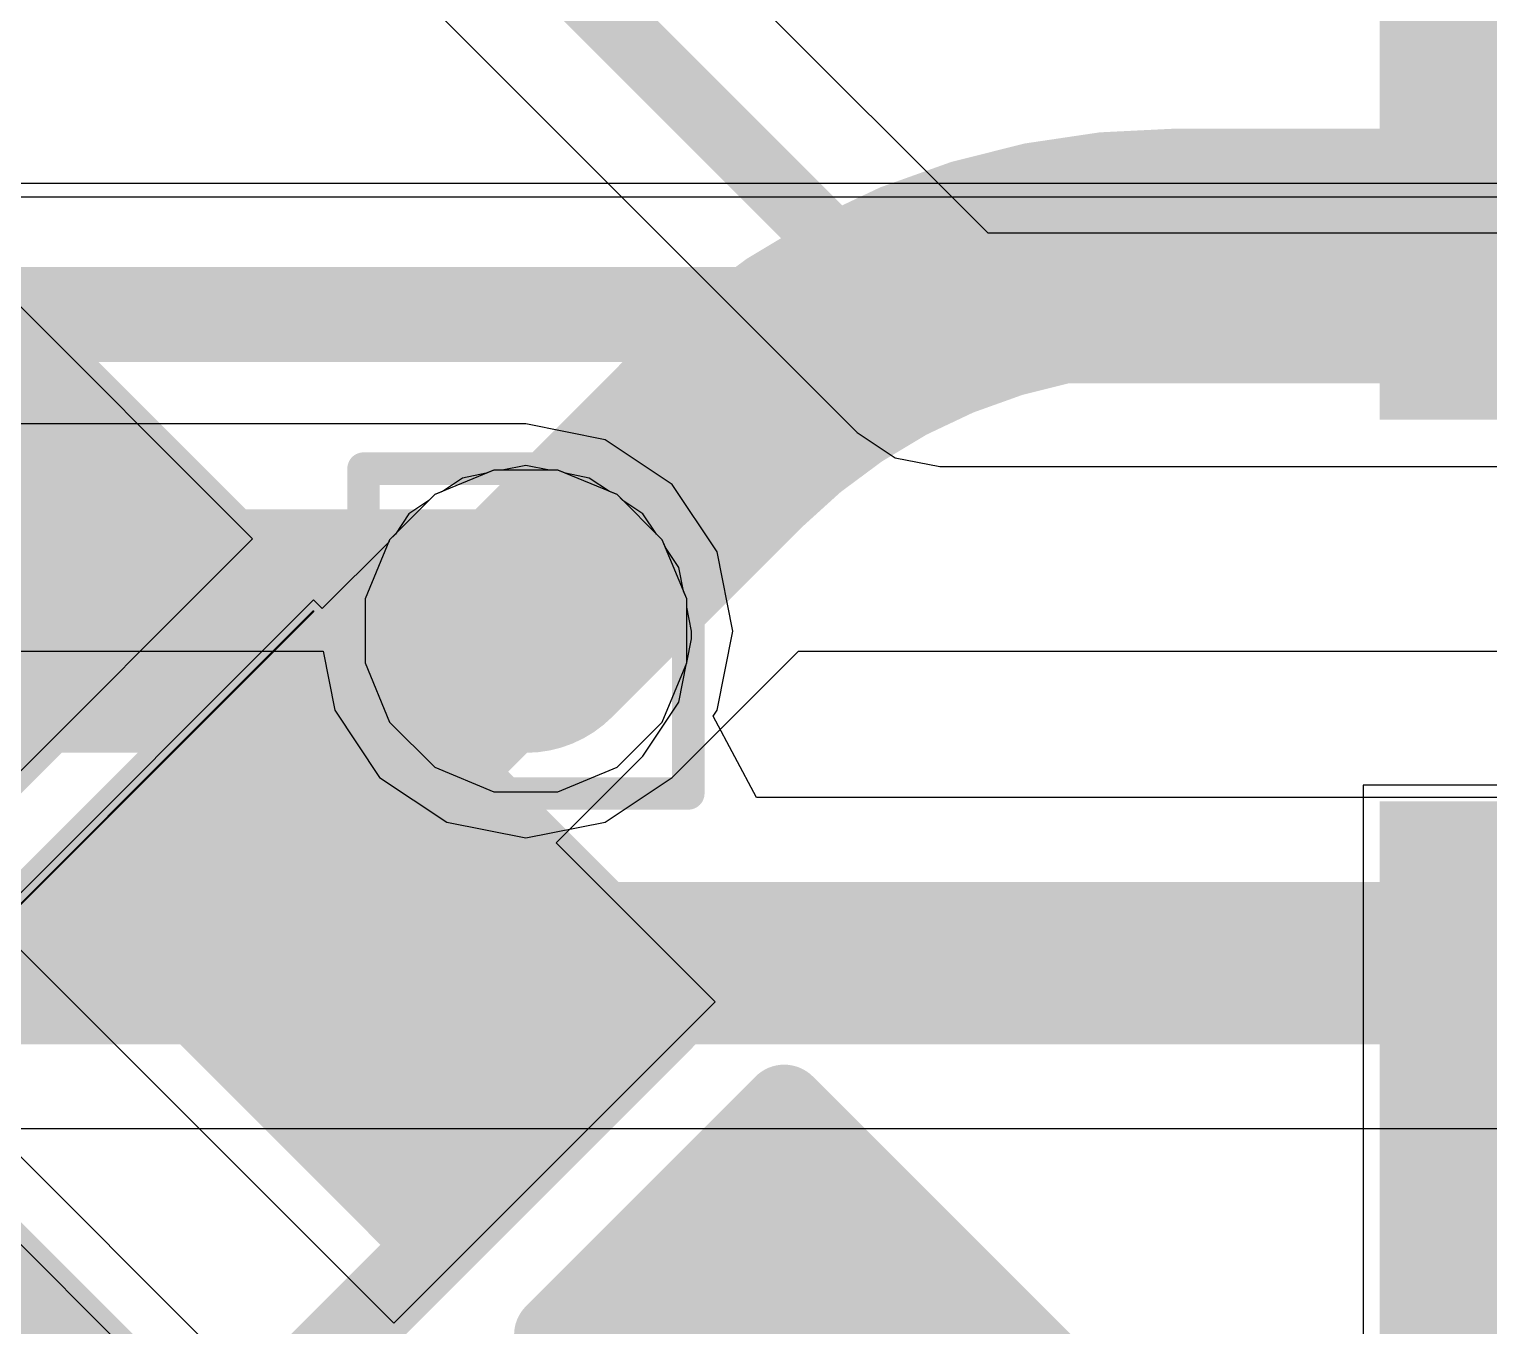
# Model space of a CAD drawing. Header units: inches. Extents: x -6 to 284, y -12 to 154.
# Drawn here: x 59.346 to 61.629, y 17.264 to 19.292 of the extents above; entities that cross this region are included whole.
import ezdxf

# ---------------------------------------------------------------- set-up
doc = ezdxf.new("R2010")
doc.units = ezdxf.units.IN
for name, color, linetype in [('Bottom Layer', 5, 'Continuous'), ('Bottom Overlay', 54, 'Continuous'), ('Bottom Paste', 16, 'Continuous'), ('Bottom Solder', 6, 'Continuous'), ('Drill Drawing', 1, 'Continuous'), ('GND-1', 16, 'Continuous'), ('GND-2', 90, 'Continuous'), ('GND-3', 216, 'Continuous'), ('GND-4', 54, 'Continuous'), ('PWR-1', 156, 'Continuous'), ('PWR-2', 130, 'Continuous'), ('Signal L1', 76, 'Continuous'), ('Signal L2', 6, 'Continuous'), ('Top Layer', 1, 'Continuous'), ('Top Paste', 8, 'Continuous'), ('Top Solder', 216, 'Continuous'), ('Via Holes', 16, 'Continuous')]:
    doc.layers.add(name, color=color, linetype=linetype)

# ---------------------------------------------------------------- blocks, each defined once
blk = doc.blocks.new('R___0402_B_108')
at = {"layer": 'Bottom Layer'}
for points in [[(-0.2413, 0.3175), (-0.2413, -0.3175), (-0.6985, -0.3175), (-0.6985, 0.3175)], [(0.6985, 0.3175), (0.6985, -0.3175), (0.2413, -0.3175), (0.2413, 0.3175)]]:
    blk.add_hatch(color=5, dxfattribs=at).paths.add_polyline_path(points)
at = {"layer": 'Bottom Paste'}
for points in [[(-0.2413, 0.3175), (-0.2413, -0.3175), (-0.6985, -0.3175), (-0.6985, 0.3175)], [(0.6985, 0.3175), (0.6985, -0.3175), (0.2413, -0.3175), (0.2413, 0.3175)]]:
    blk.add_hatch(color=16, dxfattribs=at).paths.add_polyline_path(points)
at = {"layer": 'Bottom Solder'}
for points in [[(-0.1863, 0.3725), (-0.1863, -0.3725), (-0.7535, -0.3725), (-0.7535, 0.3725)], [(0.7535, 0.3725), (0.7535, -0.3725), (0.1863, -0.3725), (0.1863, 0.3725)]]:
    blk.add_hatch(color=6, dxfattribs=at).paths.add_polyline_path(points)
at = {"layer": 'Bottom Overlay'}
for points in [[(-0.7874, 0.4064, 0.127, 0.127, 0), (0.7874, 0.4064, 0.127, 0.127, 0)], [(-0.7874, 0.4064, 0.127, 0.127, 0), (-0.7874, -0.4064, 0.127, 0.127, 0)], [(0.7874, 0.4064, 0.127, 0.127, 0), (0.7874, -0.4064, 0.127, 0.127, 0)], [(-0.8128, 0.4318, 0.00323, 0.00323, 0), (0.8128, 0.4318, 0.00323, 0.00323, 0)], [(-0.7874, -0.4064, 0.127, 0.127, 0), (0.7874, -0.4064, 0.127, 0.127, 0)]]:
    blk.add_lwpolyline(points, format="xyseb", dxfattribs=at)
for points in [[(-0.8191, 0.4064, 0.0635, 0.0635, 1), (-0.7556, 0.4064, 0.0635, 0.0635, 1)], [(-0.8191, 0.4064, 0.0635, 0.0635, 1), (-0.7556, 0.4064, 0.0635, 0.0635, 1)], [(0.7556, 0.4064, 0.0635, 0.0635, 1), (0.8191, 0.4064, 0.0635, 0.0635, 1)], [(0.7556, 0.4064, 0.0635, 0.0635, 1), (0.8191, 0.4064, 0.0635, 0.0635, 1)], [(-0.8136, 0.4318, 0.00161, 0.00161, 1), (-0.812, 0.4318, 0.00161, 0.00161, 1)], [(0.812, 0.4318, 0.00161, 0.00161, 1), (0.8136, 0.4318, 0.00161, 0.00161, 1)], [(-0.8191, -0.4064, 0.0635, 0.0635, 1), (-0.7556, -0.4064, 0.0635, 0.0635, 1)], [(-0.8191, -0.4064, 0.0635, 0.0635, 1), (-0.7556, -0.4064, 0.0635, 0.0635, 1)], [(0.7556, -0.4064, 0.0635, 0.0635, 1), (0.8191, -0.4064, 0.0635, 0.0635, 1)], [(0.7556, -0.4064, 0.0635, 0.0635, 1), (0.8191, -0.4064, 0.0635, 0.0635, 1)]]:
    blk.add_lwpolyline(points, format="xyseb", close=True, dxfattribs=at)
blk = doc.blocks.new('R___0402_B_109')
at = {"layer": 'Bottom Layer'}
for points in [[(-0.2413, 0.3175), (-0.2413, -0.3175), (-0.6985, -0.3175), (-0.6985, 0.3175)], [(0.6985, 0.3175), (0.6985, -0.3175), (0.2413, -0.3175), (0.2413, 0.3175)]]:
    blk.add_hatch(color=5, dxfattribs=at).paths.add_polyline_path(points)
at = {"layer": 'Bottom Paste'}
for points in [[(-0.2413, 0.3175), (-0.2413, -0.3175), (-0.6985, -0.3175), (-0.6985, 0.3175)], [(0.6985, 0.3175), (0.6985, -0.3175), (0.2413, -0.3175), (0.2413, 0.3175)]]:
    blk.add_hatch(color=16, dxfattribs=at).paths.add_polyline_path(points)
at = {"layer": 'Bottom Solder'}
for points in [[(-0.1863, 0.3725), (-0.1863, -0.3725), (-0.7535, -0.3725), (-0.7535, 0.3725)], [(0.7535, 0.3725), (0.7535, -0.3725), (0.1863, -0.3725), (0.1863, 0.3725)]]:
    blk.add_hatch(color=6, dxfattribs=at).paths.add_polyline_path(points)
at = {"layer": 'Bottom Overlay'}
for points in [[(-0.7874, 0.4064, 0.127, 0.127, 0), (0.7874, 0.4064, 0.127, 0.127, 0)], [(-0.7874, 0.4064, 0.127, 0.127, 0), (-0.7874, -0.4064, 0.127, 0.127, 0)], [(0.7874, 0.4064, 0.127, 0.127, 0), (0.7874, -0.4064, 0.127, 0.127, 0)], [(-0.8128, 0.4318, 0.00323, 0.00323, 0), (0.8128, 0.4318, 0.00323, 0.00323, 0)], [(-0.7874, -0.4064, 0.127, 0.127, 0), (0.7874, -0.4064, 0.127, 0.127, 0)]]:
    blk.add_lwpolyline(points, format="xyseb", dxfattribs=at)
for points in [[(-0.8192, 0.4064, 0.0635, 0.0635, 1), (-0.7557, 0.4064, 0.0635, 0.0635, 1)], [(-0.8192, 0.4064, 0.0635, 0.0635, 1), (-0.7557, 0.4064, 0.0635, 0.0635, 1)], [(0.7556, 0.4064, 0.0635, 0.0635, 1), (0.8191, 0.4064, 0.0635, 0.0635, 1)], [(0.7556, 0.4064, 0.0635, 0.0635, 1), (0.8191, 0.4064, 0.0635, 0.0635, 1)], [(-0.8136, 0.4318, 0.00161, 0.00161, 1), (-0.812, 0.4318, 0.00161, 0.00161, 1)], [(0.812, 0.4318, 0.00161, 0.00161, 1), (0.8136, 0.4318, 0.00161, 0.00161, 1)], [(-0.8191, -0.4064, 0.0635, 0.0635, 1), (-0.7556, -0.4064, 0.0635, 0.0635, 1)], [(-0.8191, -0.4064, 0.0635, 0.0635, 1), (-0.7556, -0.4064, 0.0635, 0.0635, 1)], [(0.7556, -0.4064, 0.0635, 0.0635, 1), (0.8191, -0.4064, 0.0635, 0.0635, 1)], [(0.7556, -0.4064, 0.0635, 0.0635, 1), (0.8191, -0.4064, 0.0635, 0.0635, 1)]]:
    blk.add_lwpolyline(points, format="xyseb", close=True, dxfattribs=at)
blk = doc.blocks.new('C___0402_B_111')
at = {"layer": 'Bottom Layer'}
for points in [[(-0.2413, 0.3175), (-0.2413, -0.3175), (-0.6985, -0.3175), (-0.6985, 0.3175)], [(0.6985, 0.3175), (0.6985, -0.3175), (0.2413, -0.3175), (0.2413, 0.3175)]]:
    blk.add_hatch(color=5, dxfattribs=at).paths.add_polyline_path(points)
at = {"layer": 'Bottom Paste'}
for points in [[(-0.2413, 0.3175), (-0.2413, -0.3175), (-0.6985, -0.3175), (-0.6985, 0.3175)], [(0.6985, 0.3175), (0.6985, -0.3175), (0.2413, -0.3175), (0.2413, 0.3175)]]:
    blk.add_hatch(color=16, dxfattribs=at).paths.add_polyline_path(points)
at = {"layer": 'Bottom Solder'}
for points in [[(-0.1813, 0.3775), (-0.1813, -0.3775), (-0.7585, -0.3775), (-0.7585, 0.3775)], [(0.7585, 0.3775), (0.7585, -0.3775), (0.1813, -0.3775), (0.1813, 0.3775)]]:
    blk.add_hatch(color=6, dxfattribs=at).paths.add_polyline_path(points)
at = {"layer": 'Bottom Overlay'}
for points in [[(-0.7874, -0.4064, 0.127, 0.127, 0), (-0.7874, 0.4064, 0.127, 0.127, 0)], [(-0.2794, 0.4064, 0.127, 0.127, 0), (-0.7874, 0.4064, 0.127, 0.127, 0)], [(0.7874, 0.4064, 0.127, 0.127, 0), (0.2794, 0.4064, 0.127, 0.127, 0)], [(0.7874, -0.4064, 0.127, 0.127, 0), (0.7874, 0.4064, 0.127, 0.127, 0)], [(-0.2794, -0.4064, 0.127, 0.127, 0), (-0.7874, -0.4064, 0.127, 0.127, 0)], [(0.7874, -0.4064, 0.127, 0.127, 0), (0.2794, -0.4064, 0.127, 0.127, 0)]]:
    blk.add_lwpolyline(points, format="xyseb", dxfattribs=at)
for points in [[(-0.8191, 0.4064, 0.0635, 0.0635, 1), (-0.7556, 0.4064, 0.0635, 0.0635, 1)], [(-0.8191, 0.4064, 0.0635, 0.0635, 1), (-0.7556, 0.4064, 0.0635, 0.0635, 1)], [(-0.3111, 0.4064, 0.0635, 0.0635, 1), (-0.2477, 0.4064, 0.0635, 0.0635, 1)], [(0.2477, 0.4064, 0.0635, 0.0635, 1), (0.3111, 0.4064, 0.0635, 0.0635, 1)], [(0.7556, 0.4064, 0.0635, 0.0635, 1), (0.8191, 0.4064, 0.0635, 0.0635, 1)], [(0.7556, 0.4064, 0.0635, 0.0635, 1), (0.8191, 0.4064, 0.0635, 0.0635, 1)], [(-0.8191, -0.4064, 0.0635, 0.0635, 1), (-0.7556, -0.4064, 0.0635, 0.0635, 1)], [(-0.8191, -0.4064, 0.0635, 0.0635, 1), (-0.7556, -0.4064, 0.0635, 0.0635, 1)], [(-0.3111, -0.4064, 0.0635, 0.0635, 1), (-0.2477, -0.4064, 0.0635, 0.0635, 1)], [(0.2477, -0.4064, 0.0635, 0.0635, 1), (0.3111, -0.4064, 0.0635, 0.0635, 1)], [(0.7556, -0.4064, 0.0635, 0.0635, 1), (0.8191, -0.4064, 0.0635, 0.0635, 1)], [(0.7556, -0.4064, 0.0635, 0.0635, 1), (0.8191, -0.4064, 0.0635, 0.0635, 1)]]:
    blk.add_lwpolyline(points, format="xyseb", close=True, dxfattribs=at)
blk = doc.blocks.new('EVQPUA02K_133')
at = {"layer": 'Top Layer'}
for points in [[(-1.8, 0.4), (-3.6, 0.4), (-3.6, 1.4), (-1.8, 1.4)], [(-1.8, -1.4), (-3.6, -1.4), (-3.6, -0.4001), (-1.8, -0.4001)]]:
    blk.add_hatch(color=1, dxfattribs=at).paths.add_polyline_path(points)
at = {"layer": 'Top Paste'}
for points in [[(-1.8, 0.4), (-3.6, 0.4), (-3.6, 1.4), (-1.8, 1.4)], [(-1.8, -1.4), (-3.6, -1.4), (-3.6, -0.4001), (-1.8, -0.4001)]]:
    blk.add_hatch(color=8, dxfattribs=at).paths.add_polyline_path(points)
at = {"layer": 'Top Solder'}
for points in [[(-1.6984, 0.2984), (-3.7016, 0.2984), (-3.7016, 1.5016), (-1.6984, 1.5016)], [(-1.6984, -1.5016), (-3.7016, -1.5016), (-3.7016, -0.2985), (-1.6984, -0.2985)]]:
    blk.add_hatch(color=216, dxfattribs=at).paths.add_polyline_path(points)

msp = doc.modelspace()

# ---------------------------------------------------------------- hatches: boundary and pattern name
at = {"layer": 'Bottom Layer'}
h = msp.add_hatch(color=5, dxfattribs=at)
edge = h.paths.add_edge_path()
edge.add_arc((60.1231, 18.3505), 0.15, 0, 360)
at = {"layer": 'GND-1'}
h = msp.add_hatch(color=16, dxfattribs=at)
edge = h.paths.add_edge_path()
edge.add_arc((60.1231, 18.3505), 0.15, 0, 360)
at = {"layer": 'GND-2'}
h = msp.add_hatch(color=90, dxfattribs=at)
edge = h.paths.add_edge_path()
edge.add_arc((60.1231, 18.3505), 0.15, 0, 360)
at = {"layer": 'GND-3'}
h = msp.add_hatch(color=216, dxfattribs=at)
edge = h.paths.add_edge_path()
edge.add_arc((60.1231, 18.3505), 0.15, 0, 360)
at = {"layer": 'GND-4'}
h = msp.add_hatch(color=54, dxfattribs=at)
edge = h.paths.add_edge_path()
edge.add_arc((60.1231, 18.3505), 0.15, 0, 360)
at = {"layer": 'PWR-1'}
h = msp.add_hatch(color=156, dxfattribs=at)
edge = h.paths.add_edge_path()
edge.add_arc((60.1231, 18.3505), 0.15, 0, 360)
at = {"layer": 'PWR-2'}
h = msp.add_hatch(color=130, dxfattribs=at)
edge = h.paths.add_edge_path()
edge.add_arc((60.1231, 18.3505), 0.15, 0, 360)
at = {"layer": 'Signal L1'}
h = msp.add_hatch(color=76, dxfattribs=at)
edge = h.paths.add_edge_path()
edge.add_arc((60.1231, 18.3505), 0.15, 0, 360)
at = {"layer": 'Signal L2'}
h = msp.add_hatch(color=6, dxfattribs=at)
edge = h.paths.add_edge_path()
edge.add_arc((60.1231, 18.3505), 0.15, 0, 360)
at = {"layer": 'Top Layer'}
h = msp.add_hatch(color=1, dxfattribs=at)
edge = h.paths.add_edge_path()
edge.add_arc((60.1231, 18.3505), 0.15, 0, 360)
at = {"layer": 'Via Holes'}
h = msp.add_hatch(color=7, dxfattribs=at)
edge = h.paths.add_edge_path()
edge.add_arc((60.1231, 18.3505), 0.075, 0, 360)

# ---------------------------------------------------------------- linework, layer by layer
at = {"layer": 'Bottom Layer'}
for p, q in [((60.846, 18.9727), (59.7999, 20.0188)), ((59.4311, 19.8712), (60.6413, 18.661)), ((59.6954, 18.4946), (59.0667, 19.1232)), ((64.8695, 18.9727), (60.846, 18.9727)), ((60.6413, 18.661), (60.6413, 18.661)), ((60.6413, 18.661), (60.7005, 18.6215)), ((60.7005, 18.6215), (60.7704, 18.6076)), ((60.024, 18.5898), (59.9925, 18.5688)), ((60.0611, 18.5972), (60.024, 18.5898)), ((60.073, 18.6021), (60.0611, 18.5972)), ((60.086, 18.6021), (60.073, 18.6021)), ((60.1231, 18.6095), (60.086, 18.6021)), ((60.1602, 18.6021), (60.1231, 18.6095)), ((60.1731, 18.6021), (60.1602, 18.6021)), ((60.1851, 18.5972), (60.1731, 18.6021)), ((60.2222, 18.5898), (60.1851, 18.5972)), ((60.2536, 18.5688), (60.2222, 18.5898)), ((60.7704, 18.6076), (64.8502, 18.6076)), ((59.9925, 18.5688), (59.9806, 18.5638)), ((60.2656, 18.5638), (60.2536, 18.5688)), ((59.9714, 18.5547), (59.94, 18.5337)), ((59.9806, 18.5638), (59.9714, 18.5547)), ((60.2748, 18.5547), (60.2656, 18.5638)), ((60.3062, 18.5337), (60.2748, 18.5547)), ((59.94, 18.5337), (59.919, 18.5022)), ((60.3272, 18.5022), (60.3062, 18.5337)), ((59.919, 18.5022), (59.9098, 18.4931)), ((60.3364, 18.4931), (60.3272, 18.5022)), ((59.1925, 17.9917), (59.6954, 18.4946)), ((59.9084, 18.4896), (59.8044, 18.3856)), ((59.9098, 18.4931), (59.9084, 18.4896)), ((60.3413, 18.4811), (60.3364, 18.4931)), ((60.3624, 18.4497), (60.3413, 18.4811)), ((60.3697, 18.4126), (60.3624, 18.4497)), ((60.3747, 18.4006), (60.3697, 18.4126)), ((59.7907, 18.3993), (59.2878, 17.8964)), ((59.8044, 18.3856), (59.7907, 18.3993)), ((60.3747, 18.3876), (60.3747, 18.4006)), ((60.3821, 18.3505), (60.3747, 18.3876)), ((60.3747, 18.301), (60.3821, 18.3381)), ((60.3821, 18.3381), (60.3821, 18.3505)), ((60.3624, 18.239), (60.3745, 18.3)), ((60.3745, 18.3), (60.3747, 18.3005)), ((60.3747, 18.3005), (60.3747, 18.301)), ((60.3062, 18.155), (60.3624, 18.239)), ((60.1706, 18.0194), (60.3062, 18.155)), ((60.4193, 17.7707), (60.1706, 18.0194)), ((59.2878, 17.8964), (59.9164, 17.2678)), ((59.9164, 17.2678), (60.4193, 17.7707)), ((59.7548, 17.1061), (59.1262, 17.7347))]:
    msp.add_line(p, q, dxfattribs=at)
for points in [[(59.5067, 20.0538, 0.1041, 0.1041, 0), (60.7704, 18.7901, 0.1041, 0.1041, 0)], [(60.7704, 18.7901, 0.1041, 0.1041, 0), (65.157, 18.7901, 0.1041, 0.1041, 0)], [(60.1231, 18.3381, 0.254, 0.254, 0), (60.1231, 18.3505, 0.254, 0.254, 0)], [(59.8079, 18.0229, 0.254, 0.254, 0), (60.1231, 18.3381, 0.254, 0.254, 0)], [(59.8079, 17.8792, 0.254, 0.254, 0), (59.8079, 18.0229, 0.254, 0.254, 0)], [(59.8079, 17.8792, 0.254, 0.254, 0), (59.8536, 17.8335, 0.254, 0.254, 0)]]:
    msp.add_lwpolyline(points, format="xyseb", dxfattribs=at)
for points in [[(60.7443, 18.7901, 0.0521, 0.0521, 1), (60.7964, 18.7901, 0.0521, 0.0521, 1)], [(60.7443, 18.7901, 0.0521, 0.0521, 1), (60.7964, 18.7901, 0.0521, 0.0521, 1)], [(60.0596, 18.3505, 0.127, 0.127, 1), (60.1866, 18.3505, 0.127, 0.127, 1)], [(60.0596, 18.3381, 0.127, 0.127, 1), (60.1866, 18.3381, 0.127, 0.127, 1)], [(60.0596, 18.3381, 0.127, 0.127, 1), (60.1866, 18.3381, 0.127, 0.127, 1)], [(59.7444, 18.0229, 0.127, 0.127, 1), (59.8714, 18.0229, 0.127, 0.127, 1)], [(59.7444, 18.0229, 0.127, 0.127, 1), (59.8714, 18.0229, 0.127, 0.127, 1)], [(59.7444, 17.8792, 0.127, 0.127, 1), (59.8714, 17.8792, 0.127, 0.127, 1)], [(59.7444, 17.8792, 0.127, 0.127, 1), (59.8714, 17.8792, 0.127, 0.127, 1)], [(59.7901, 17.8335, 0.127, 0.127, 1), (59.9171, 17.8335, 0.127, 0.127, 1)]]:
    msp.add_lwpolyline(points, format="xyseb", close=True, dxfattribs=at)
at = {"layer": 'Drill Drawing'}
for points in [[(59.8691, 18.6045, 0.0508, 0.0508, 0), (60.3771, 18.6045, 0.0508, 0.0508, 0)], [(59.8691, 18.0965, 0.0508, 0.0508, 0), (59.8691, 18.6045, 0.0508, 0.0508, 0)], [(60.3771, 18.0965, 0.0508, 0.0508, 0), (60.3771, 18.6045, 0.0508, 0.0508, 0)], [(59.8691, 18.0965, 0.0508, 0.0508, 0), (60.3771, 18.0965, 0.0508, 0.0508, 0)]]:
    msp.add_lwpolyline(points, format="xyseb", dxfattribs=at)
for points in [[(59.8564, 18.6045, 0.0254, 0.0254, 1), (59.8818, 18.6045, 0.0254, 0.0254, 1)], [(59.8564, 18.6045, 0.0254, 0.0254, 1), (59.8818, 18.6045, 0.0254, 0.0254, 1)], [(60.3644, 18.6045, 0.0254, 0.0254, 1), (60.3898, 18.6045, 0.0254, 0.0254, 1)], [(60.3644, 18.6045, 0.0254, 0.0254, 1), (60.3898, 18.6045, 0.0254, 0.0254, 1)], [(59.8564, 18.0965, 0.0254, 0.0254, 1), (59.8818, 18.0965, 0.0254, 0.0254, 1)], [(59.8564, 18.0965, 0.0254, 0.0254, 1), (59.8818, 18.0965, 0.0254, 0.0254, 1)], [(60.3644, 18.0965, 0.0254, 0.0254, 1), (60.3898, 18.0965, 0.0254, 0.0254, 1)], [(60.3644, 18.0965, 0.0254, 0.0254, 1), (60.3898, 18.0965, 0.0254, 0.0254, 1)]]:
    msp.add_lwpolyline(points, format="xyseb", close=True, dxfattribs=at)
at = {"layer": 'GND-1'}
for p, q in [((60.073, 18.6021), (59.9806, 18.5638)), ((60.1731, 18.6021), (60.073, 18.6021)), ((60.2656, 18.5638), (60.1731, 18.6021)), ((59.9806, 18.5638), (59.9098, 18.4931)), ((60.3364, 18.4931), (60.2656, 18.5638)), ((59.9098, 18.4931), (59.8715, 18.4006)), ((60.3747, 18.4006), (60.3364, 18.4931)), ((59.8715, 18.4006), (59.8715, 18.3005)), ((60.3747, 18.3005), (60.3747, 18.4006)), ((59.8715, 18.3005), (59.9098, 18.208)), ((60.3364, 18.208), (60.3747, 18.3005)), ((59.9098, 18.208), (59.9806, 18.1373)), ((60.2656, 18.1373), (60.3364, 18.208)), ((59.9806, 18.1373), (60.073, 18.0989)), ((60.1731, 18.0989), (60.2656, 18.1373)), ((60.073, 18.0989), (60.1731, 18.0989))]:
    msp.add_line(p, q, dxfattribs=at)
at = {"layer": 'GND-2'}
for p, q in [((60.073, 18.6021), (59.9806, 18.5638)), ((60.1731, 18.6021), (60.073, 18.6021)), ((60.2656, 18.5638), (60.1731, 18.6021)), ((59.9806, 18.5638), (59.9098, 18.4931)), ((60.3364, 18.4931), (60.2656, 18.5638)), ((59.9098, 18.4931), (59.8715, 18.4006)), ((60.3747, 18.4006), (60.3364, 18.4931)), ((59.8715, 18.4006), (59.8715, 18.3005)), ((60.3747, 18.3005), (60.3747, 18.4006)), ((59.8715, 18.3005), (59.9098, 18.208)), ((60.3364, 18.208), (60.3747, 18.3005)), ((59.9098, 18.208), (59.9806, 18.1373)), ((60.2656, 18.1373), (60.3364, 18.208)), ((59.9806, 18.1373), (60.073, 18.0989)), ((60.1731, 18.0989), (60.2656, 18.1373)), ((60.073, 18.0989), (60.1731, 18.0989))]:
    msp.add_line(p, q, dxfattribs=at)
at = {"layer": 'GND-3'}
for p, q in [((60.073, 18.6021), (59.9806, 18.5638)), ((60.1731, 18.6021), (60.073, 18.6021)), ((60.2656, 18.5638), (60.1731, 18.6021)), ((59.9806, 18.5638), (59.9098, 18.4931)), ((60.3364, 18.4931), (60.2656, 18.5638)), ((59.9098, 18.4931), (59.8715, 18.4006)), ((60.3747, 18.4006), (60.3364, 18.4931)), ((59.8715, 18.4006), (59.8715, 18.3005)), ((60.3747, 18.3005), (60.3747, 18.4006)), ((59.8715, 18.3005), (59.9098, 18.208)), ((60.3364, 18.208), (60.3747, 18.3005)), ((59.9098, 18.208), (59.9806, 18.1373)), ((60.2656, 18.1373), (60.3364, 18.208)), ((59.9806, 18.1373), (60.073, 18.0989)), ((60.1731, 18.0989), (60.2656, 18.1373)), ((60.073, 18.0989), (60.1731, 18.0989))]:
    msp.add_line(p, q, dxfattribs=at)
at = {"layer": 'GND-4'}
for p, q in [((60.073, 18.6021), (59.9806, 18.5638)), ((60.1731, 18.6021), (60.073, 18.6021)), ((60.2656, 18.5638), (60.1731, 18.6021)), ((59.9806, 18.5638), (59.9098, 18.4931)), ((60.3364, 18.4931), (60.2656, 18.5638)), ((59.9098, 18.4931), (59.8715, 18.4006)), ((60.3747, 18.4006), (60.3364, 18.4931)), ((59.8715, 18.4006), (59.8715, 18.3005)), ((60.3747, 18.3005), (60.3747, 18.4006)), ((59.8715, 18.3005), (59.9098, 18.208)), ((60.3364, 18.208), (60.3747, 18.3005)), ((59.9098, 18.208), (59.9806, 18.1373)), ((60.2656, 18.1373), (60.3364, 18.208)), ((59.9806, 18.1373), (60.073, 18.0989)), ((60.1731, 18.0989), (60.2656, 18.1373)), ((60.073, 18.0989), (60.1731, 18.0989))]:
    msp.add_line(p, q, dxfattribs=at)
at = {"layer": 'PWR-1'}
for p, q in [((58.5708, 18.319), (59.8057, 18.319)), ((59.8057, 18.319), (59.824, 18.2267)), ((60.352, 18.1216), (60.5493, 18.319)), ((60.5493, 18.319), (67.6296, 18.319)), ((59.824, 18.2267), (59.8942, 18.1216)), ((59.8239, 16.9), (58.5222, 18.2017)), ((59.8942, 18.1216), (59.9992, 18.0515)), ((60.247, 18.0515), (60.352, 18.1216)), ((59.9992, 18.0515), (60.1231, 18.0268)), ((60.1231, 18.0268), (60.247, 18.0515))]:
    msp.add_line(p, q, dxfattribs=at)
for points in [[(60.4207, 18.6481, 0.381, 0.381, -0.198912), (61.139, 18.9457, 0.381, 0.381, 0)], [(61.139, 18.9457, 0.381, 0.381, 0), (76.6747, 18.9457, 0.381, 0.381, 0)], [(60.1231, 18.3505, 0.381, 0.381, 0), (60.4207, 18.6481, 0.381, 0.381, 0)], [(58.0724, 18.2852, 0.254, 0.254, 0), (59.6408, 16.7169, 0.254, 0.254, 0)]]:
    msp.add_lwpolyline(points, format="xyseb", dxfattribs=at)
for points in [[(61.0438, 18.9457, 0.1905, 0.1905, 1), (61.2343, 18.9457, 0.1905, 0.1905, 1)], [(61.0438, 18.9457, 0.1905, 0.1905, 1), (61.2343, 18.9457, 0.1905, 0.1905, 1)], [(60.3254, 18.6481, 0.1905, 0.1905, 1), (60.5159, 18.6481, 0.1905, 0.1905, 1)], [(60.3254, 18.6481, 0.1905, 0.1905, 1), (60.5159, 18.6481, 0.1905, 0.1905, 1)], [(60.0278, 18.3505, 0.1905, 0.1905, 1), (60.2183, 18.3505, 0.1905, 0.1905, 1)]]:
    msp.add_lwpolyline(points, format="xyseb", close=True, dxfattribs=at)
at = {"layer": 'PWR-2'}
for p, q in [((60.1231, 18.6743), (56.1901, 18.6743)), ((60.247, 18.6496), (60.1231, 18.6743)), ((60.352, 18.5795), (60.247, 18.6496)), ((60.4222, 18.4744), (60.352, 18.5795)), ((60.4468, 18.3505), (60.4222, 18.4744)), ((60.4222, 18.2267), (60.4468, 18.3505)), ((60.4158, 18.2171), (60.4222, 18.2267)), ((60.4837, 18.0901), (60.4158, 18.2171)), ((67.6149, 18.0901), (60.4837, 18.0901)), ((55.8036, 17.5722), (69.9663, 17.5722))]:
    msp.add_line(p, q, dxfattribs=at)
for points in [[(56.056, 18.3505, 0.381, 0.381, 0), (60.1231, 18.3505, 0.381, 0.381, 0)], [(55.8036, 17.8312, 0.254, 0.254, 0), (69.9663, 17.8312, 0.254, 0.254, 0)]]:
    msp.add_lwpolyline(points, format="xyseb", dxfattribs=at)
msp.add_lwpolyline([(60.0278, 18.3505, 0.1905, 0.1905, 1), (60.2183, 18.3505, 0.1905, 0.1905, 1)], format="xyseb", close=True, dxfattribs=at)
at = {"layer": 'Signal L1'}
msp.add_line((62.7535, 19.0506), (38.0275, 19.0506), dxfattribs=at)
msp.add_lwpolyline([(37.9077, 18.8486, 0.1422, 0.1422, 0), (62.7535, 18.8486, 0.1422, 0.1422, 0)], format="xyseb", dxfattribs=at)
at = {"layer": 'Signal L2'}
msp.add_line((76.1879, 19.0288), (48.5079, 19.0288), dxfattribs=at)
msp.add_lwpolyline([(48.5079, 18.8346, 0.127, 0.127, 0), (76.1879, 18.8346, 0.127, 0.127, 0)], format="xyseb", dxfattribs=at)
at = {"layer": 'Top Layer'}
for p, q in [((60.073, 18.6021), (59.9806, 18.5638)), ((60.1731, 18.6021), (60.073, 18.6021)), ((60.2656, 18.5638), (60.1731, 18.6021)), ((59.9806, 18.5638), (59.9098, 18.4931)), ((60.3364, 18.4931), (60.2656, 18.5638)), ((59.9098, 18.4931), (59.8715, 18.4006)), ((60.3747, 18.4006), (60.3364, 18.4931)), ((59.8715, 18.4006), (59.8715, 18.3005)), ((60.3747, 18.3005), (60.3747, 18.4006)), ((59.8715, 18.3005), (59.9098, 18.208)), ((60.3364, 18.208), (60.3747, 18.3005)), ((59.9098, 18.208), (59.9806, 18.1373)), ((60.2656, 18.1373), (60.3364, 18.208)), ((59.9806, 18.1373), (60.073, 18.0989)), ((60.1731, 18.0989), (60.2656, 18.1373)), ((63.487, 18.1096), (61.433, 18.1096)), ((61.433, 18.1096), (61.433, 16.8556)), ((60.073, 18.0989), (60.1731, 18.0989))]:
    msp.add_line(p, q, dxfattribs=at)

# ---------------------------------------------------------------- block references
msp.add_blockref('EVQPUA02K_133', (65.16, 18.3827))
for name, p, rotation in [('R___0402_B_108', (58.7973, 18.2252), 45), ('R___0402_B_109', (59.5213, 17.5013), 45), ('C___0402_B_111', (60.2578, 16.7647), 225)]:
    msp.add_blockref(name, p, dxfattribs=dict(rotation=rotation))

doc.saveas('drawing.dxf')
